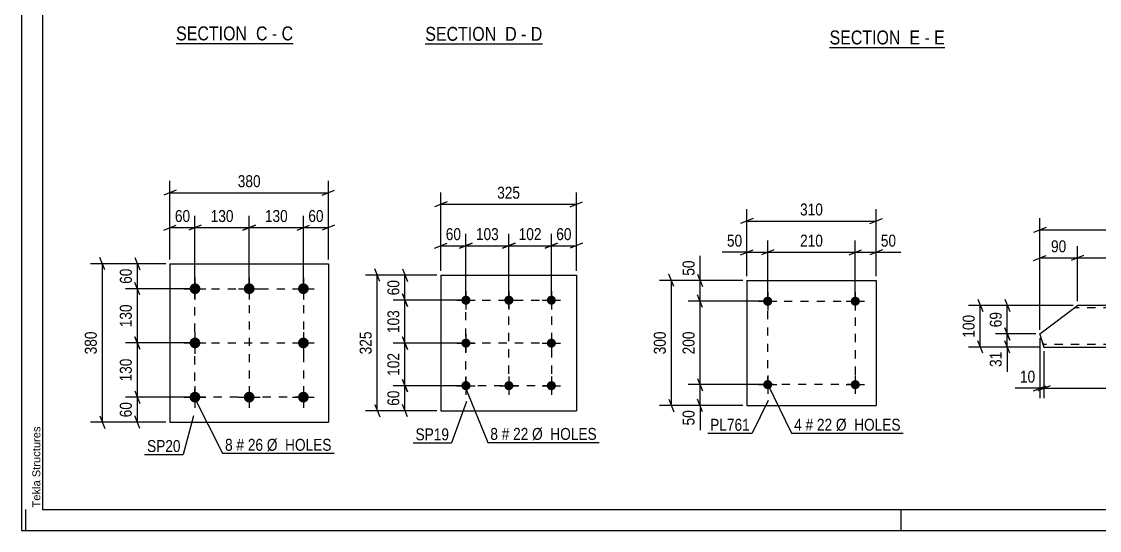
# Model space of a CAD drawing. Header units: millimetres. Extents: x 0 to 841, y 0 to 594.
# Drawn here: x 0 to 258.5, y 0 to 122 of the extents above; entities that cross this region are included whole.
import ezdxf

# ---------------------------------------------------------------- set-up
doc = ezdxf.new("R2010")
doc.units = ezdxf.units.MM
doc.linetypes.add('DXK_LINE_DOT2', pattern=[3.9198, 1.9599, -1.9599])
doc.styles.add('Arial', font='ARIAL.TTF', dxfattribs={"height": 0.2})
doc.styles.add('Arial Narrow', font='ARIALN.TTF', dxfattribs={"height": 0.2})

# ---------------------------------------------------------------- blocks, each defined once
blk = doc.blocks.new('Unknown-318895945-1113')
at = {"color": 5, "linetype": 'Continuous'}
for p, q in [((0, 594), (0, 0)), ((5, 589), (5, 5)), ((1, 0), (1, 5)), ((5, 5), (836, 5)), ((211, 0), (211, 5)), ((0, 0), (841, 0))]:
    blk.add_line(p, q, dxfattribs=at)
at = {"color": 174, "linetype": 'Continuous', "style": 'Arial'}
blk.add_text('Tekla Structures', height=1.9102, rotation=90, dxfattribs=at).set_placement((4.5, 5.5))
blk = doc.blocks.new('Unknown-318895945-13 - 2737')
at = {"color": 6, "linetype": 'Continuous'}
blk.add_line((37.07, 116.76), (65.14, 116.76), dxfattribs=at)
at = {"color": 0, "linetype": 'Continuous'}
blk.add_wipeout([(55.18, 117.51), (55.18, 121.01), (37.07, 121.01), (37.07, 117.51)], dxfattribs=at)
at = {"color": 7, "linetype": 'Continuous', "style": 'Arial Narrow'}
blk.add_text('SECTION ', height=3.34, dxfattribs=at).set_placement((37.07, 117.51))
at = {"color": 0, "linetype": 'Continuous'}
blk.add_wipeout([(58.99, 117.51), (58.99, 121.01), (56.23, 121.01), (56.23, 117.51)], dxfattribs=at)
blk.add_wipeout([(61.32, 117.51), (61.32, 121.01), (60.04, 121.01), (60.04, 117.51)], dxfattribs=at)
at = {"color": 7, "linetype": 'Continuous', "style": 'Arial Narrow'}
blk.add_text('C', height=3.34, dxfattribs=at).set_placement((56.23, 117.51))
at = {"color": 0, "linetype": 'Continuous'}
blk.add_wipeout([(65.14, 117.51), (65.14, 121.01), (62.37, 121.01), (62.37, 117.51)], dxfattribs=at)
at = {"color": 7, "linetype": 'Continuous', "style": 'Arial Narrow'}
for s, p in [('-', (60.04, 117.51)), ('C', (62.37, 117.51))]:
    blk.add_text(s, height=3.34, dxfattribs=at).set_placement(p)
blk = doc.blocks.new('Unknown-318895945-15 - 2462')
at = {"color": 6, "linetype": 'Continuous'}
blk.add_line((193.8, 115.79), (221.45, 115.79), dxfattribs=at)
at = {"color": 0, "linetype": 'Continuous'}
blk.add_wipeout([(211.91, 116.54), (211.91, 120.04), (193.8, 120.04), (193.8, 116.54)], dxfattribs=at)
at = {"color": 7, "linetype": 'Continuous', "style": 'Arial Narrow'}
blk.add_text('SECTION ', height=3.34, dxfattribs=at).set_placement((193.8, 116.54))
at = {"color": 0, "linetype": 'Continuous'}
blk.add_wipeout([(215.52, 116.54), (215.52, 120.04), (212.96, 120.04), (212.96, 116.54)], dxfattribs=at)
blk.add_wipeout([(217.84, 116.54), (217.84, 120.04), (216.57, 120.04), (216.57, 116.54)], dxfattribs=at)
at = {"color": 7, "linetype": 'Continuous', "style": 'Arial Narrow'}
blk.add_text('E', height=3.34, dxfattribs=at).set_placement((212.96, 116.54))
at = {"color": 0, "linetype": 'Continuous'}
blk.add_wipeout([(221.45, 116.54), (221.45, 120.04), (218.89, 120.04), (218.89, 116.54)], dxfattribs=at)
at = {"color": 7, "linetype": 'Continuous', "style": 'Arial Narrow'}
for s, p in [('E', (218.89, 116.54)), ('-', (216.57, 116.54))]:
    blk.add_text(s, height=3.34, dxfattribs=at).set_placement(p)
blk = doc.blocks.new('Unknown-318895945-16 - 2982')
at = {"color": 6, "linetype": 'Continuous'}
blk.add_line((96.84, 116.65), (124.91, 116.65), dxfattribs=at)
at = {"color": 0, "linetype": 'Continuous'}
blk.add_wipeout([(114.95, 117.4), (114.95, 120.9), (96.84, 120.9), (96.84, 117.4)], dxfattribs=at)
at = {"color": 7, "linetype": 'Continuous', "style": 'Arial Narrow'}
blk.add_text('SECTION ', height=3.34, dxfattribs=at).set_placement((96.84, 117.4))
at = {"color": 0, "linetype": 'Continuous'}
blk.add_wipeout([(118.76, 117.4), (118.76, 120.9), (116, 120.9), (116, 117.4)], dxfattribs=at)
blk.add_wipeout([(121.09, 117.4), (121.09, 120.9), (119.81, 120.9), (119.81, 117.4)], dxfattribs=at)
at = {"color": 7, "linetype": 'Continuous', "style": 'Arial Narrow'}
blk.add_text('D', height=3.34, dxfattribs=at).set_placement((116, 117.4))
at = {"color": 0, "linetype": 'Continuous'}
blk.add_wipeout([(124.91, 117.4), (124.91, 120.9), (122.14, 120.9), (122.14, 117.4)], dxfattribs=at)
at = {"color": 7, "linetype": 'Continuous', "style": 'Arial Narrow'}
for s, p in [('D', (122.14, 117.4)), ('-', (119.81, 117.4))]:
    blk.add_text(s, height=3.34, dxfattribs=at).set_placement(p)
blk = doc.blocks.new('Part-318895945-2106 - 2090')
at = {"color": 2, "linetype": 'Continuous'}
for p, q in [((244.25, 47.11), (253.24, 53.97)), ((273.24, 53.97), (253.24, 53.97)), ((301.35, 53.97), (273.34, 53.97)), ((301.35, 53.97), (301.38, 53.88)), ((301.38, 53.88), (302.33, 50.82)), ((302.33, 50.82), (293.34, 43.97)), ((244.85, 45.17), (244.25, 47.11)), ((245.2, 44.06), (244.85, 45.17)), ((245.23, 43.97), (245.2, 44.06)), ((245.23, 43.97), (273.24, 43.97)), ((273.34, 43.97), (293.34, 43.97))]:
    blk.add_line(p, q, dxfattribs=at)
at = {"color": 7, "linetype": 'DXK_LINE_DOT2'}
for p, q in [((273.24, 53.37), (252.45, 53.37)), ((301.54, 53.37), (273.34, 53.37)), ((244.85, 45.17), (245.12, 44.32)), ((273.24, 44.57), (245.04, 44.57)), ((294.13, 44.57), (273.34, 44.57))]:
    blk.add_line(p, q, dxfattribs=at)
blk = doc.blocks.new('Bolt-318895945-1935 - 1901')
at = {"linetype": 'Continuous'}
for points in [[(106.58, 56.31, -1), (106.58, 54.11, -1)], [(116.88, 56.31, -1), (116.88, 54.11, -1)], [(127.08, 56.31, -1), (127.08, 54.11, -1)], [(106.58, 46.01, -1), (106.58, 43.81, -1)], [(127.08, 46.01, -1), (127.08, 43.81, -1)], [(106.58, 35.81, -1), (106.58, 33.61, -1)], [(116.88, 35.81, -1), (116.88, 33.61, -1)], [(127.08, 35.81, -1), (127.08, 33.61, -1)]]:
    blk.add_hatch(color=1, dxfattribs=at).paths.add_polyline_path(points)
at = {"color": 1, "linetype": 'Continuous'}
for p, q in [((106.58, 57.41), (106.58, 53.01)), ((116.88, 57.41), (116.88, 53.01)), ((127.08, 57.41), (127.08, 53.01)), ((104.38, 55.21), (108.78, 55.21)), ((114.68, 55.21), (119.08, 55.21)), ((124.88, 55.21), (129.28, 55.21)), ((106.58, 47.11), (106.58, 42.71)), ((127.08, 47.11), (127.08, 42.71)), ((104.38, 44.91), (108.78, 44.91)), ((124.88, 44.91), (129.28, 44.91)), ((106.58, 36.91), (106.58, 32.51)), ((116.88, 36.91), (116.88, 32.51)), ((127.08, 36.91), (127.08, 32.51)), ((104.38, 34.71), (108.78, 34.71)), ((114.68, 34.71), (119.08, 34.71)), ((124.88, 34.71), (129.28, 34.71))]:
    blk.add_line(p, q, dxfattribs=at)
blk = doc.blocks.new('Part-318895945-1950 - 1901')
at = {"color": 2, "linetype": 'Continuous'}
for p, q in [((100.58, 61.21), (100.58, 28.71)), ((100.58, 61.21), (133.08, 61.21)), ((133.08, 61.21), (133.08, 28.71)), ((100.58, 28.71), (133.08, 28.71))]:
    blk.add_line(p, q, dxfattribs=at)
blk = doc.blocks.new('Bolt-318895945-1538 - 1504')
at = {"linetype": 'Continuous'}
for points in [[(41.6, 59.26, -1), (41.6, 56.66, -1)], [(54.6, 59.26, -1), (54.6, 56.66, -1)], [(67.6, 59.26, -1), (67.6, 56.66, -1)], [(41.6, 46.26, -1), (41.6, 43.66, -1)], [(67.6, 46.26, -1), (67.6, 43.66, -1)], [(41.6, 33.26, -1), (41.6, 30.66, -1)], [(54.6, 33.26, -1), (54.6, 30.66, -1)], [(67.6, 33.26, -1), (67.6, 30.66, -1)]]:
    blk.add_hatch(color=1, dxfattribs=at).paths.add_polyline_path(points)
at = {"color": 1, "linetype": 'Continuous'}
for p, q in [((41.6, 60.56), (41.6, 55.36)), ((54.6, 60.56), (54.6, 55.36)), ((67.6, 60.56), (67.6, 55.36)), ((39, 57.96), (44.2, 57.96)), ((52, 57.96), (57.2, 57.96)), ((65, 57.96), (70.2, 57.96)), ((41.6, 47.56), (41.6, 42.36)), ((67.6, 47.56), (67.6, 42.36)), ((39, 44.96), (44.2, 44.96)), ((65, 44.96), (70.2, 44.96)), ((41.6, 34.56), (41.6, 29.36)), ((54.6, 34.56), (54.6, 29.36)), ((67.6, 34.56), (67.6, 29.36)), ((39, 31.96), (44.2, 31.96)), ((52, 31.96), (57.2, 31.96)), ((65, 31.96), (70.2, 31.96))]:
    blk.add_line(p, q, dxfattribs=at)
blk = doc.blocks.new('Part-318895945-1553 - 1504')
at = {"color": 2, "linetype": 'Continuous'}
for p, q in [((35.6, 63.96), (35.6, 25.96)), ((35.6, 63.96), (73.6, 63.96)), ((73.6, 63.96), (73.6, 25.96)), ((35.6, 25.96), (73.6, 25.96))]:
    blk.add_line(p, q, dxfattribs=at)
blk = doc.blocks.new('Part-318895945-1264 - 1248')
at = {"color": 2, "linetype": 'Continuous'}
for p, q in [((173.97, 59.96), (173.97, 29.96)), ((173.97, 59.96), (204.97, 59.96)), ((204.97, 59.96), (204.97, 29.96)), ((173.97, 29.96), (204.97, 29.96))]:
    blk.add_line(p, q, dxfattribs=at)
blk = doc.blocks.new('Bolt-318895945-1297 - 1248')
at = {"linetype": 'Continuous'}
for points in [[(180.07, 34.96, -1), (177.87, 34.96, -1)], [(201.07, 34.96, -1), (198.87, 34.96, -1)]]:
    blk.add_hatch(color=1, dxfattribs=at).paths.add_polyline_path(points)
at = {"color": 1, "linetype": 'Continuous'}
for p, q in [((178.97, 37.16), (178.97, 32.76)), ((199.97, 37.16), (199.97, 32.76)), ((176.77, 34.96), (181.17, 34.96)), ((197.77, 34.96), (202.17, 34.96))]:
    blk.add_line(p, q, dxfattribs=at)
blk = doc.blocks.new('Bolt-318895945-1302 - 1248')
at = {"linetype": 'Continuous'}
for points in [[(180.07, 54.96, -1), (177.87, 54.96, -1)], [(201.07, 54.96, -1), (198.87, 54.96, -1)]]:
    blk.add_hatch(color=1, dxfattribs=at).paths.add_polyline_path(points)
at = {"color": 1, "linetype": 'Continuous'}
for p, q in [((178.97, 57.16), (178.97, 52.76)), ((199.97, 57.16), (199.97, 52.76)), ((176.77, 54.96), (181.17, 54.96)), ((197.77, 54.96), (202.17, 54.96))]:
    blk.add_line(p, q, dxfattribs=at)
blk = doc.blocks.new('Rectangle-318895945-2041 - 1901')
at = {"color": 1, "linetype": 'DXK_LINE_DOT2'}
blk.add_lwpolyline([(106.58, 55.21), (127.08, 55.21), (127.08, 34.71), (106.58, 34.71), (106.58, 55.21)], close=True, dxfattribs=at)
blk = doc.blocks.new('Rectangle-318895945-1642 - 1504')
at = {"color": 1, "linetype": 'DXK_LINE_DOT2'}
blk.add_lwpolyline([(41.6, 57.96), (67.6, 57.96), (67.6, 31.96), (41.6, 31.96), (41.6, 57.96)], close=True, dxfattribs=at)
blk = doc.blocks.new('Rectangle-318895945-1414 - 1248')
at = {"color": 1, "linetype": 'DXK_LINE_DOT2'}
blk.add_lwpolyline([(178.97, 54.96), (199.97, 54.96), (199.97, 34.96), (178.97, 34.96), (178.97, 54.96)], close=True, dxfattribs=at)
blk = doc.blocks.new('Line-318895945-2034 - 1901')
at = {"color": 1, "linetype": 'DXK_LINE_DOT2'}
blk.add_line((106.58, 44.96), (127.08, 44.96), dxfattribs=at)
blk = doc.blocks.new('Line-318895945-1633 - 1504')
at = {"color": 1, "linetype": 'DXK_LINE_DOT2'}
blk.add_line((41.6, 44.96), (67.6, 44.96), dxfattribs=at)
blk = doc.blocks.new('Line-318895945-2023 - 1901')
at = {"color": 1, "linetype": 'DXK_LINE_DOT2'}
blk.add_line((116.83, 55.21), (116.83, 33.71), dxfattribs=at)
blk = doc.blocks.new('Line-318895945-1626 - 1504')
at = {"color": 1, "linetype": 'DXK_LINE_DOT2'}
blk.add_line((54.6, 57.96), (54.6, 31.96), dxfattribs=at)
blk = doc.blocks.new('StraightDimension-318895945-2109 - 2090')
at = {"color": 7, "linetype": 'Continuous'}
for p, q in [((229.34, 55.47), (230.54, 52.47)), ((252.24, 53.97), (227.09, 53.97)), ((229.94, 43.97), (229.94, 53.97)), ((244.23, 43.97), (227.09, 43.97)), ((230.54, 42.47), (229.34, 45.47))]:
    blk.add_line(p, q, dxfattribs=at)
at = {"color": 0}
blk.add_wipeout([(229.19, 52.31), (224.99, 52.31), (224.99, 45.62), (229.19, 45.62)], dxfattribs=at)
at = {"color": 3, "style": 'Arial Narrow'}
blk.add_text('100', height=2.863, rotation=90.0002, dxfattribs=at).set_placement((228.59, 46.22))
blk = doc.blocks.new('StraightDimension-318895945-2134 - 2090')
at = {"color": 7, "linetype": 'Continuous'}
for p, q in [((235.83, 55.47), (237.03, 52.47)), ((252.24, 53.97), (233.58, 53.97)), ((236.43, 47.11), (236.43, 53.97)), ((243.25, 47.11), (233.58, 47.11)), ((237.03, 45.61), (235.83, 48.61))]:
    blk.add_line(p, q, dxfattribs=at)
at = {"color": 0}
blk.add_wipeout([(235.68, 52.97), (231.48, 52.97), (231.48, 48.11), (235.68, 48.11)], dxfattribs=at)
at = {"color": 3, "style": 'Arial Narrow'}
blk.add_text('69', height=2.863, rotation=90.0002, dxfattribs=at).set_placement((235.08, 48.71))
blk = doc.blocks.new('StraightDimension-318895945-2154 - 2090')
at = {"color": 7, "linetype": 'Continuous'}
for p, q in [((243.25, 47.11), (233.58, 47.11)), ((235.83, 48.61), (237.03, 45.61)), ((236.43, 43.97), (236.43, 47.11)), ((244.23, 43.97), (233.58, 43.97)), ((237.03, 42.47), (235.83, 45.47))]:
    blk.add_line(p, q, dxfattribs=at)
at = {"color": 0}
blk.add_wipeout([(235.68, 43.44), (231.48, 43.44), (231.48, 38.59), (235.68, 38.59)], dxfattribs=at)
at = {"color": 7, "linetype": 'Continuous'}
blk.add_line((236.43, 43.97), (236.43, 38.06), dxfattribs=at)
blk.add_line((236.43, 43.97), (236.43, 38.06), dxfattribs=at)
at = {"color": 3, "style": 'Arial Narrow'}
blk.add_text('31', height=2.863, rotation=90.0002, dxfattribs=at).set_placement((235.08, 39.19))
blk = doc.blocks.new('StraightDimension-318895945-2171 - 2090')
at = {"color": 7, "linetype": 'Continuous'}
for p, q in [((244.25, 46.11), (244.25, 31.7)), ((245.23, 42.97), (245.23, 31.7)), ((242.75, 33.5), (245.75, 34.7)), ((246.73, 34.7), (243.73, 33.5)), ((244.25, 34.1), (245.23, 34.1))]:
    blk.add_line(p, q, dxfattribs=at)
at = {"color": 0}
blk.add_wipeout([(243.72, 34.85), (243.72, 39.05), (238.87, 39.05), (238.87, 34.85)], dxfattribs=at)
at = {"color": 7, "linetype": 'Continuous'}
blk.add_line((244.25, 34.1), (238.34, 34.1), dxfattribs=at)
blk.add_line((244.25, 34.1), (238.34, 34.1), dxfattribs=at)
at = {"color": 3, "style": 'Arial Narrow'}
blk.add_text('10', height=2.863, dxfattribs=at).set_placement((239.47, 35.45))
blk = doc.blocks.new('StraightDimension-318895945-2201 - 2090')
at = {"color": 7, "linetype": 'Continuous'}
for p, q in [((245.23, 42.97), (245.23, 31.7)), ((293.34, 42.97), (293.34, 31.7)), ((246.73, 34.7), (243.73, 33.5)), ((245.23, 34.1), (293.34, 34.1)), ((291.84, 33.5), (294.84, 34.7))]:
    blk.add_line(p, q, dxfattribs=at)
at = {"color": 0}
blk.add_wipeout([(273.54, 34.85), (273.54, 39.05), (265.03, 39.05), (265.03, 34.85)], dxfattribs=at)
at = {"color": 3, "style": 'Arial Narrow'}
blk.add_text('3083', height=2.863, dxfattribs=at).set_placement((265.63, 35.45))
blk = doc.blocks.new('StraightDimension-318895945-2222 - 2090')
at = {"color": 7, "linetype": 'Continuous'}
for p, q in [((244.25, 48.11), (244.25, 68.2)), ((253.24, 54.97), (253.24, 68.2)), ((242.75, 64.75), (245.75, 65.95)), ((244.25, 65.35), (253.24, 65.35)), ((254.74, 65.95), (251.74, 64.75))]:
    blk.add_line(p, q, dxfattribs=at)
at = {"color": 0}
blk.add_wipeout([(251.17, 66.1), (251.17, 70.3), (246.32, 70.3), (246.32, 66.1)], dxfattribs=at)
at = {"color": 3, "style": 'Arial Narrow'}
blk.add_text('90', height=2.863, dxfattribs=at).set_placement((246.92, 66.7))
blk = doc.blocks.new('StraightDimension-318895945-2252 - 2090')
at = {"color": 7, "linetype": 'Continuous'}
for p, q in [((253.24, 54.97), (253.24, 68.2)), ((301.35, 54.97), (301.35, 68.2)), ((254.74, 65.95), (251.74, 64.75)), ((253.24, 65.35), (301.35, 65.35)), ((299.85, 64.75), (302.85, 65.95))]:
    blk.add_line(p, q, dxfattribs=at)
at = {"color": 0}
blk.add_wipeout([(281.55, 66.1), (281.55, 70.3), (273.04, 70.3), (273.04, 66.1)], dxfattribs=at)
at = {"color": 3, "style": 'Arial Narrow'}
blk.add_text('3083', height=2.863, dxfattribs=at).set_placement((273.64, 66.7))
blk = doc.blocks.new('StraightDimension-318895945-2273 - 2090')
at = {"color": 7, "linetype": 'Continuous'}
for p, q in [((245.75, 72.66), (242.75, 71.46)), ((244.25, 48.11), (244.25, 74.91)), ((300.83, 71.46), (303.83, 72.66)), ((302.33, 51.82), (302.33, 74.91)), ((244.25, 72.06), (302.33, 72.06))]:
    blk.add_line(p, q, dxfattribs=at)
at = {"color": 0}
blk.add_wipeout([(277.55, 72.81), (277.55, 77.01), (269.03, 77.01), (269.03, 72.81)], dxfattribs=at)
at = {"color": 3, "style": 'Arial Narrow'}
blk.add_text('3183', height=2.863, dxfattribs=at).set_placement((269.63, 73.41))
blk = doc.blocks.new('StraightDimension-318895945-9006 - 1901')
at = {"color": 7, "linetype": 'Continuous'}
for p, q in [((116.88, 56.21), (116.88, 71.12)), ((127.08, 56.21), (127.08, 71.12)), ((115.38, 67.67), (118.38, 68.87)), ((116.88, 68.27), (127.08, 68.27)), ((128.58, 68.87), (125.58, 67.67))]:
    blk.add_line(p, q, dxfattribs=at)
at = {"color": 0}
blk.add_wipeout([(125.32, 69.02), (125.32, 73.22), (118.63, 73.22), (118.63, 69.02)], dxfattribs=at)
at = {"color": 3, "style": 'Arial Narrow'}
blk.add_text('102', height=2.863, dxfattribs=at).set_placement((119.23, 69.62))
blk = doc.blocks.new('StraightDimension-318895945-1977 - 1901')
at = {"color": 7, "linetype": 'Continuous'}
for p, q in [((100.58, 62.21), (100.58, 71.12)), ((106.58, 56.21), (106.58, 71.12)), ((99.08, 67.67), (102.08, 68.87)), ((100.58, 68.27), (106.58, 68.27)), ((108.08, 68.87), (105.08, 67.67))]:
    blk.add_line(p, q, dxfattribs=at)
at = {"color": 0}
blk.add_wipeout([(106, 69.02), (106, 73.22), (101.15, 73.22), (101.15, 69.02)], dxfattribs=at)
at = {"color": 3, "style": 'Arial Narrow'}
blk.add_text('60', height=2.863, dxfattribs=at).set_placement((101.75, 69.62))
blk = doc.blocks.new('StraightDimension-318895945-1952 - 1901')
at = {"color": 7, "linetype": 'Continuous'}
for p, q in [((100.58, 62.21), (100.58, 81.06)), ((133.08, 62.21), (133.08, 81.06)), ((102.08, 78.81), (99.08, 77.61)), ((100.58, 78.21), (133.08, 78.21)), ((131.58, 77.61), (134.58, 78.81))]:
    blk.add_line(p, q, dxfattribs=at)
at = {"color": 0}
blk.add_wipeout([(120.17, 78.96), (120.17, 83.16), (113.48, 83.16), (113.48, 78.96)], dxfattribs=at)
at = {"color": 3, "style": 'Arial Narrow'}
blk.add_text('325', height=2.863, dxfattribs=at).set_placement((114.08, 79.56))
blk = doc.blocks.new('StraightDimension-318895945-1967 - 1901')
at = {"color": 7, "linetype": 'Continuous'}
for p, q in [((127.08, 56.21), (127.08, 71.12)), ((133.08, 62.21), (133.08, 71.12)), ((125.58, 67.67), (128.58, 68.87)), ((127.08, 68.27), (133.08, 68.27)), ((134.58, 68.87), (131.58, 67.67))]:
    blk.add_line(p, q, dxfattribs=at)
at = {"color": 0}
blk.add_wipeout([(132.5, 69.02), (132.5, 73.22), (127.65, 73.22), (127.65, 69.02)], dxfattribs=at)
at = {"color": 3, "style": 'Arial Narrow'}
blk.add_text('60', height=2.863, dxfattribs=at).set_placement((128.25, 69.62))
blk = doc.blocks.new('StraightDimension-318895945-1988 - 1901')
at = {"color": 7, "linetype": 'Continuous'}
for p, q in [((85.91, 59.71), (84.71, 62.71)), ((99.58, 61.21), (82.46, 61.21)), ((85.31, 28.71), (85.31, 61.21)), ((99.58, 28.71), (82.46, 28.71)), ((84.71, 30.21), (85.91, 27.21))]:
    blk.add_line(p, q, dxfattribs=at)
at = {"color": 0}
blk.add_wipeout([(84.56, 48.3), (80.36, 48.3), (80.36, 41.62), (84.56, 41.62)], dxfattribs=at)
at = {"color": 3, "style": 'Arial Narrow'}
blk.add_text('325', height=2.863, rotation=90.0002, dxfattribs=at).set_placement((83.96, 42.22))
blk = doc.blocks.new('StraightDimension-318895945-2003 - 1901')
at = {"color": 7, "linetype": 'Continuous'}
for p, q in [((91.36, 62.71), (92.56, 59.71)), ((99.58, 61.21), (89.11, 61.21)), ((91.96, 55.21), (91.96, 61.21)), ((105.58, 55.21), (89.11, 55.21)), ((92.56, 53.71), (91.36, 56.71))]:
    blk.add_line(p, q, dxfattribs=at)
at = {"color": 0}
blk.add_wipeout([(91.21, 60.64), (87.01, 60.64), (87.01, 55.78), (91.21, 55.78)], dxfattribs=at)
at = {"color": 3, "style": 'Arial Narrow'}
blk.add_text('60', height=2.863, rotation=90.0002, dxfattribs=at).set_placement((90.61, 56.38))
blk = doc.blocks.new('StraightDimension-318895945-2013 - 1901')
at = {"color": 7, "linetype": 'Continuous'}
for p, q in [((91.36, 36.21), (92.56, 33.21)), ((105.58, 34.71), (89.11, 34.71)), ((91.96, 28.71), (91.96, 34.71)), ((99.58, 28.71), (89.11, 28.71)), ((92.56, 27.21), (91.36, 30.21))]:
    blk.add_line(p, q, dxfattribs=at)
at = {"color": 0}
blk.add_wipeout([(91.21, 34.14), (87.01, 34.14), (87.01, 29.28), (91.21, 29.28)], dxfattribs=at)
at = {"color": 3, "style": 'Arial Narrow'}
blk.add_text('60', height=2.863, rotation=90.0002, dxfattribs=at).set_placement((90.61, 29.88))
blk = doc.blocks.new('StraightDimension-318895945-9004 - 1901')
at = {"color": 7, "linetype": 'Continuous'}
for p, q in [((106.58, 56.21), (106.58, 71.12)), ((116.88, 56.21), (116.88, 71.12)), ((105.08, 67.67), (108.08, 68.87)), ((106.58, 68.27), (116.88, 68.27)), ((118.38, 68.87), (115.38, 67.67))]:
    blk.add_line(p, q, dxfattribs=at)
at = {"color": 0}
blk.add_wipeout([(115.07, 69.02), (115.07, 73.22), (108.38, 73.22), (108.38, 69.02)], dxfattribs=at)
at = {"color": 3, "style": 'Arial Narrow'}
blk.add_text('103', height=2.863, dxfattribs=at).set_placement((108.98, 69.62))
blk = doc.blocks.new('StraightDimension-318895945-9026 - 1901')
at = {"color": 7, "linetype": 'Continuous'}
for p, q in [((105.58, 44.91), (89.11, 44.91)), ((91.36, 46.41), (92.56, 43.41)), ((91.96, 34.71), (91.96, 44.91)), ((92.56, 33.21), (91.36, 36.21)), ((105.58, 34.71), (89.11, 34.71))]:
    blk.add_line(p, q, dxfattribs=at)
at = {"color": 0}
blk.add_wipeout([(91.21, 43.15), (87.01, 43.15), (87.01, 36.47), (91.21, 36.47)], dxfattribs=at)
at = {"color": 3, "style": 'Arial Narrow'}
blk.add_text('102', height=2.863, rotation=90.0002, dxfattribs=at).set_placement((90.61, 37.07))
blk = doc.blocks.new('StraightDimension-318895945-9028 - 1901')
at = {"color": 7, "linetype": 'Continuous'}
for p, q in [((105.58, 55.21), (89.11, 55.21)), ((91.36, 56.71), (92.56, 53.71)), ((91.96, 44.91), (91.96, 55.21)), ((105.58, 44.91), (89.11, 44.91)), ((92.56, 43.41), (91.36, 46.41))]:
    blk.add_line(p, q, dxfattribs=at)
at = {"color": 0}
blk.add_wipeout([(91.21, 53.4), (87.01, 53.4), (87.01, 46.72), (91.21, 46.72)], dxfattribs=at)
at = {"color": 3, "style": 'Arial Narrow'}
blk.add_text('103', height=2.863, rotation=90.0002, dxfattribs=at).set_placement((90.61, 47.32))
blk = doc.blocks.new('StraightDimension-318895945-1559 - 1504')
at = {"color": 7, "linetype": 'Continuous'}
for p, q in [((27.18, 65.46), (28.38, 62.46)), ((34.6, 63.96), (24.93, 63.96)), ((27.78, 57.96), (27.78, 63.96)), ((40.6, 57.96), (24.93, 57.96)), ((28.38, 56.46), (27.18, 59.46))]:
    blk.add_line(p, q, dxfattribs=at)
at = {"color": 0}
blk.add_wipeout([(27.03, 63.39), (22.83, 63.39), (22.83, 58.53), (27.03, 58.53)], dxfattribs=at)
at = {"color": 3, "style": 'Arial Narrow'}
blk.add_text('60', height=2.863, rotation=90.0002, dxfattribs=at).set_placement((26.43, 59.13))
blk = doc.blocks.new('StraightDimension-318895945-8691 - 1504')
at = {"color": 7, "linetype": 'Continuous'}
for p, q in [((41.6, 58.96), (41.6, 75.46)), ((54.6, 58.96), (54.6, 75.46)), ((43.1, 73.21), (40.1, 72.01)), ((41.6, 72.61), (54.6, 72.61)), ((53.1, 72.01), (56.1, 73.21))]:
    blk.add_line(p, q, dxfattribs=at)
at = {"color": 0}
blk.add_wipeout([(51.45, 73.36), (51.45, 77.56), (44.76, 77.56), (44.76, 73.36)], dxfattribs=at)
at = {"color": 3, "style": 'Arial Narrow'}
blk.add_text('130', height=2.863, dxfattribs=at).set_placement((45.36, 73.96))
blk = doc.blocks.new('StraightDimension-318895945-1569 - 1504')
at = {"color": 7, "linetype": 'Continuous'}
for p, q in [((40.6, 31.96), (24.93, 31.96)), ((27.18, 33.46), (28.38, 30.46)), ((27.78, 25.96), (27.78, 31.96)), ((34.6, 25.96), (24.93, 25.96)), ((28.38, 24.46), (27.18, 27.46))]:
    blk.add_line(p, q, dxfattribs=at)
at = {"color": 0}
blk.add_wipeout([(27.03, 31.39), (22.83, 31.39), (22.83, 26.53), (27.03, 26.53)], dxfattribs=at)
at = {"color": 3, "style": 'Arial Narrow'}
blk.add_text('60', height=2.863, rotation=90.0002, dxfattribs=at).set_placement((26.43, 27.13))
blk = doc.blocks.new('StraightDimension-318895945-1580 - 1504')
at = {"color": 7, "linetype": 'Continuous'}
for p, q in [((19.98, 62.46), (18.78, 65.46)), ((34.6, 63.96), (16.53, 63.96)), ((19.38, 25.96), (19.38, 63.96)), ((34.6, 25.96), (16.53, 25.96)), ((18.78, 27.46), (19.98, 24.46))]:
    blk.add_line(p, q, dxfattribs=at)
at = {"color": 0}
blk.add_wipeout([(18.63, 48.3), (14.43, 48.3), (14.43, 41.62), (18.63, 41.62)], dxfattribs=at)
at = {"color": 3, "style": 'Arial Narrow'}
blk.add_text('380', height=2.863, rotation=90.0002, dxfattribs=at).set_placement((18.03, 42.22))
blk = doc.blocks.new('StraightDimension-318895945-1595 - 1504')
at = {"color": 7, "linetype": 'Continuous'}
for p, q in [((67.6, 58.96), (67.6, 75.46)), ((73.6, 64.96), (73.6, 75.46)), ((66.1, 72.01), (69.1, 73.21)), ((67.6, 72.61), (73.6, 72.61)), ((75.1, 73.21), (72.1, 72.01))]:
    blk.add_line(p, q, dxfattribs=at)
at = {"color": 0}
blk.add_wipeout([(73.03, 73.36), (73.03, 77.56), (68.18, 77.56), (68.18, 73.36)], dxfattribs=at)
at = {"color": 3, "style": 'Arial Narrow'}
blk.add_text('60', height=2.863, dxfattribs=at).set_placement((68.78, 73.96))
blk = doc.blocks.new('StraightDimension-318895945-1605 - 1504')
at = {"color": 7, "linetype": 'Continuous'}
for p, q in [((35.6, 64.96), (35.6, 75.46)), ((41.6, 58.96), (41.6, 75.46)), ((34.1, 72.01), (37.1, 73.21)), ((35.6, 72.61), (41.6, 72.61)), ((43.1, 73.21), (40.1, 72.01))]:
    blk.add_line(p, q, dxfattribs=at)
at = {"color": 0}
blk.add_wipeout([(41.03, 73.36), (41.03, 77.56), (36.18, 77.56), (36.18, 73.36)], dxfattribs=at)
at = {"color": 3, "style": 'Arial Narrow'}
blk.add_text('60', height=2.863, dxfattribs=at).set_placement((36.78, 73.96))
blk = doc.blocks.new('StraightDimension-318895945-8669 - 1504')
at = {"color": 7, "linetype": 'Continuous'}
for p, q in [((40.6, 44.96), (24.93, 44.96)), ((28.38, 43.46), (27.18, 46.46)), ((27.78, 31.96), (27.78, 44.96)), ((40.6, 31.96), (24.93, 31.96)), ((27.18, 33.46), (28.38, 30.46))]:
    blk.add_line(p, q, dxfattribs=at)
at = {"color": 0}
blk.add_wipeout([(27.03, 41.8), (22.83, 41.8), (22.83, 35.12), (27.03, 35.12)], dxfattribs=at)
at = {"color": 3, "style": 'Arial Narrow'}
blk.add_text('130', height=2.863, rotation=90.0002, dxfattribs=at).set_placement((26.43, 35.72))
blk = doc.blocks.new('StraightDimension-318895945-1616 - 1504')
at = {"color": 7, "linetype": 'Continuous'}
for p, q in [((35.6, 64.96), (35.6, 83.81)), ((73.6, 64.96), (73.6, 83.81)), ((37.1, 81.56), (34.1, 80.36)), ((35.6, 80.96), (73.6, 80.96)), ((72.1, 80.36), (75.1, 81.56))]:
    blk.add_line(p, q, dxfattribs=at)
at = {"color": 0}
blk.add_wipeout([(57.95, 81.71), (57.95, 85.91), (51.26, 85.91), (51.26, 81.71)], dxfattribs=at)
at = {"color": 3, "style": 'Arial Narrow'}
blk.add_text('380', height=2.863, dxfattribs=at).set_placement((51.86, 82.31))
blk = doc.blocks.new('StraightDimension-318895945-8671 - 1504')
at = {"color": 7, "linetype": 'Continuous'}
for p, q in [((40.6, 57.96), (24.93, 57.96)), ((28.38, 56.46), (27.18, 59.46)), ((27.78, 44.96), (27.78, 57.96)), ((40.6, 44.96), (24.93, 44.96)), ((27.18, 46.46), (28.38, 43.46))]:
    blk.add_line(p, q, dxfattribs=at)
at = {"color": 0}
blk.add_wipeout([(27.03, 54.8), (22.83, 54.8), (22.83, 48.12), (27.03, 48.12)], dxfattribs=at)
at = {"color": 3, "style": 'Arial Narrow'}
blk.add_text('130', height=2.863, rotation=90.0002, dxfattribs=at).set_placement((26.43, 48.72))
blk = doc.blocks.new('StraightDimension-318895945-8693 - 1504')
at = {"color": 7, "linetype": 'Continuous'}
for p, q in [((54.6, 58.96), (54.6, 75.46)), ((67.6, 58.96), (67.6, 75.46)), ((56.1, 73.21), (53.1, 72.01)), ((54.6, 72.61), (67.6, 72.61)), ((66.1, 72.01), (69.1, 73.21))]:
    blk.add_line(p, q, dxfattribs=at)
at = {"color": 0}
blk.add_wipeout([(64.45, 73.36), (64.45, 77.56), (57.76, 77.56), (57.76, 73.36)], dxfattribs=at)
at = {"color": 3, "style": 'Arial Narrow'}
blk.add_text('130', height=2.863, dxfattribs=at).set_placement((58.36, 73.96))
blk = doc.blocks.new('StraightDimension-318895945-1304 - 1248')
at = {"color": 7, "linetype": 'Continuous'}
for p, q in [((173.97, 60.96), (173.97, 77.03)), ((204.97, 60.96), (204.97, 77.03)), ((175.47, 74.78), (172.47, 73.58)), ((173.97, 74.18), (204.97, 74.18)), ((203.47, 73.58), (206.47, 74.78))]:
    blk.add_line(p, q, dxfattribs=at)
at = {"color": 0}
blk.add_wipeout([(192.82, 74.93), (192.82, 79.13), (186.13, 79.13), (186.13, 74.93)], dxfattribs=at)
at = {"color": 3, "style": 'Arial Narrow'}
blk.add_text('310', height=2.863, dxfattribs=at).set_placement((186.73, 75.53))
blk = doc.blocks.new('StraightDimension-318895945-1315 - 1248')
at = {"color": 7, "linetype": 'Continuous'}
for p, q in [((198.47, 66.11), (201.47, 67.31)), ((199.97, 55.96), (199.97, 69.56)), ((206.47, 67.31), (203.47, 66.11)), ((204.97, 60.96), (204.97, 69.56)), ((199.97, 66.71), (204.97, 66.71))]:
    blk.add_line(p, q, dxfattribs=at)
at = {"color": 0}
blk.add_wipeout([(210.35, 67.46), (210.35, 71.66), (205.5, 71.66), (205.5, 67.46)], dxfattribs=at)
at = {"color": 7, "linetype": 'Continuous'}
blk.add_line((204.97, 66.71), (210.88, 66.71), dxfattribs=at)
blk.add_line((204.97, 66.71), (210.88, 66.71), dxfattribs=at)
at = {"color": 3, "style": 'Arial Narrow'}
blk.add_text('50', height=2.863, dxfattribs=at).set_placement((206.1, 68.06))
blk = doc.blocks.new('StraightDimension-318895945-1361 - 1248')
at = {"color": 7, "linetype": 'Continuous'}
for p, q in [((172.97, 59.96), (153.02, 59.96)), ((156.47, 58.46), (155.27, 61.46)), ((155.87, 29.96), (155.87, 59.96)), ((155.27, 31.46), (156.47, 28.46)), ((172.97, 29.96), (153.02, 29.96))]:
    blk.add_line(p, q, dxfattribs=at)
at = {"color": 0}
blk.add_wipeout([(155.12, 48.3), (150.92, 48.3), (150.92, 41.62), (155.12, 41.62)], dxfattribs=at)
at = {"color": 3, "style": 'Arial Narrow'}
blk.add_text('300', height=2.863, rotation=90.0002, dxfattribs=at).set_placement((154.52, 42.22))
blk = doc.blocks.new('StraightDimension-318895945-1331 - 1248')
at = {"color": 7, "linetype": 'Continuous'}
for p, q in [((180.47, 67.31), (177.47, 66.11)), ((178.97, 55.96), (178.97, 69.56)), ((198.47, 66.11), (201.47, 67.31)), ((199.97, 55.96), (199.97, 69.56)), ((178.97, 66.71), (199.97, 66.71))]:
    blk.add_line(p, q, dxfattribs=at)
at = {"color": 0}
blk.add_wipeout([(192.82, 67.46), (192.82, 71.66), (186.13, 71.66), (186.13, 67.46)], dxfattribs=at)
at = {"color": 3, "style": 'Arial Narrow'}
blk.add_text('210', height=2.863, dxfattribs=at).set_placement((186.73, 68.06))
blk = doc.blocks.new('StraightDimension-318895945-1347 - 1248')
at = {"color": 7, "linetype": 'Continuous'}
for p, q in [((172.47, 66.11), (175.47, 67.31)), ((173.97, 60.96), (173.97, 69.56)), ((180.47, 67.31), (177.47, 66.11)), ((178.97, 55.96), (178.97, 69.56)), ((173.97, 66.71), (178.97, 66.71))]:
    blk.add_line(p, q, dxfattribs=at)
at = {"color": 0}
blk.add_wipeout([(173.45, 67.46), (173.45, 71.66), (168.59, 71.66), (168.59, 67.46)], dxfattribs=at)
at = {"color": 7, "linetype": 'Continuous'}
blk.add_line((173.97, 66.71), (168.07, 66.71), dxfattribs=at)
blk.add_line((173.97, 66.71), (168.07, 66.71), dxfattribs=at)
at = {"color": 3, "style": 'Arial Narrow'}
blk.add_text('50', height=2.863, dxfattribs=at).set_placement((169.19, 68.06))
blk = doc.blocks.new('StraightDimension-318895945-1372 - 1248')
at = {"color": 7, "linetype": 'Continuous'}
for p, q in [((172.97, 59.96), (159.91, 59.96)), ((162.16, 61.46), (163.36, 58.46)), ((162.76, 54.96), (162.76, 59.96)), ((177.97, 54.96), (159.91, 54.96)), ((163.36, 53.46), (162.16, 56.46))]:
    blk.add_line(p, q, dxfattribs=at)
at = {"color": 0}
blk.add_wipeout([(162.01, 65.34), (157.81, 65.34), (157.81, 60.48), (162.01, 60.48)], dxfattribs=at)
at = {"color": 7, "linetype": 'Continuous'}
blk.add_line((162.76, 59.96), (162.76, 65.86), dxfattribs=at)
blk.add_line((162.76, 59.96), (162.76, 65.86), dxfattribs=at)
at = {"color": 3, "style": 'Arial Narrow'}
blk.add_text('50', height=2.863, rotation=90.0002, dxfattribs=at).set_placement((161.41, 61.08))
blk = doc.blocks.new('StraightDimension-318895945-1385 - 1248')
at = {"color": 7, "linetype": 'Continuous'}
for p, q in [((177.97, 54.96), (159.91, 54.96)), ((163.36, 53.46), (162.16, 56.46)), ((162.76, 34.96), (162.76, 54.96)), ((162.16, 36.46), (163.36, 33.46)), ((177.97, 34.96), (159.91, 34.96))]:
    blk.add_line(p, q, dxfattribs=at)
at = {"color": 0}
blk.add_wipeout([(162.01, 48.3), (157.81, 48.3), (157.81, 41.62), (162.01, 41.62)], dxfattribs=at)
at = {"color": 3, "style": 'Arial Narrow'}
blk.add_text('200', height=2.863, rotation=90.0002, dxfattribs=at).set_placement((161.41, 42.22))
blk = doc.blocks.new('StraightDimension-318895945-1401 - 1248')
at = {"color": 7, "linetype": 'Continuous'}
for p, q in [((162.16, 36.46), (163.36, 33.46)), ((177.97, 34.96), (159.91, 34.96)), ((162.76, 29.96), (162.76, 34.96)), ((163.36, 28.46), (162.16, 31.46)), ((172.97, 29.96), (159.91, 29.96))]:
    blk.add_line(p, q, dxfattribs=at)
at = {"color": 0}
blk.add_wipeout([(162.01, 29.43), (157.81, 29.43), (157.81, 24.58), (162.01, 24.58)], dxfattribs=at)
at = {"color": 7, "linetype": 'Continuous'}
blk.add_line((162.76, 29.96), (162.76, 24.05), dxfattribs=at)
blk.add_line((162.76, 29.96), (162.76, 24.05), dxfattribs=at)
at = {"color": 3, "style": 'Arial Narrow'}
blk.add_text('50', height=2.863, rotation=90.0002, dxfattribs=at).set_placement((161.41, 25.18))
blk = doc.blocks.new('Mark-318895945-1931 - 1901')
at = {"color": 0}
blk.add_wipeout([(114.27, 21.71), (114.27, 24.71), (112.44, 24.71), (112.44, 21.71)], dxfattribs=at)
blk.add_wipeout([(114.27, 21.71), (114.27, 24.71), (112.44, 24.71), (112.44, 21.71)], dxfattribs=at)
at = {"color": 7, "linetype": 'Continuous'}
blk.add_line((106.34, 34.56), (111.84, 21.11), dxfattribs=at)
at = {"color": 0}
blk.add_wipeout([(117, 21.71), (117, 24.71), (115.17, 24.71), (115.17, 21.71)], dxfattribs=at)
blk.add_wipeout([(117, 21.71), (117, 24.71), (115.17, 24.71), (115.17, 21.71)], dxfattribs=at)
at = {"color": 3, "style": 'Arial Narrow'}
blk.add_text('8', height=2.86, dxfattribs=at).set_placement((112.44, 21.71))
at = {"color": 0}
blk.add_wipeout([(121.55, 21.71), (121.55, 24.71), (117.9, 24.71), (117.9, 21.71)], dxfattribs=at)
blk.add_wipeout([(121.55, 21.71), (121.55, 24.71), (117.9, 24.71), (117.9, 21.71)], dxfattribs=at)
at = {"color": 3, "style": 'Arial Narrow'}
blk.add_text('#', height=2.86, dxfattribs=at).set_placement((115.17, 21.71))
at = {"color": 0}
blk.add_wipeout([(137.98, 21.71), (137.98, 24.71), (122.45, 24.71), (122.45, 21.71)], dxfattribs=at)
blk.add_wipeout([(137.98, 21.71), (137.98, 24.71), (122.45, 24.71), (122.45, 21.71)], dxfattribs=at)
at = {"color": 7, "linetype": 'Continuous'}
blk.add_line((111.84, 21.11), (138.58, 21.11), dxfattribs=at)
at = {"color": 3, "style": 'Arial Narrow'}
for s, p in [('22', (117.9, 21.71)), ('Ø  HOLES', (122.45, 21.71))]:
    blk.add_text(s, height=2.863, dxfattribs=at).set_placement(p)
blk = doc.blocks.new('Mark-318895945-1946 - 1901')
at = {"color": 0}
blk.add_wipeout([(102.54, 21.61), (102.54, 24.61), (94.5, 24.61), (94.5, 21.61)], dxfattribs=at)
blk.add_wipeout([(102.54, 21.61), (102.54, 24.61), (94.5, 24.61), (94.5, 21.61)], dxfattribs=at)
at = {"color": 30, "linetype": 'Continuous'}
for p in [(106.69, 30.93), (93.9, 21.01)]:
    blk.add_line(p, (103.14, 21.01), dxfattribs=at)
at = {"color": 3, "style": 'Arial Narrow'}
blk.add_text('SP19', height=2.863, dxfattribs=at).set_placement((94.5, 21.61))
blk = doc.blocks.new('Mark-318895945-1534 - 1504')
at = {"color": 0}
blk.add_wipeout([(50.64, 19.1), (50.64, 22.1), (48.81, 22.1), (48.81, 19.1)], dxfattribs=at)
blk.add_wipeout([(50.64, 19.1), (50.64, 22.1), (48.81, 22.1), (48.81, 19.1)], dxfattribs=at)
at = {"color": 7, "linetype": 'Continuous'}
blk.add_line((41.31, 32.14), (48.21, 18.5), dxfattribs=at)
at = {"color": 0}
blk.add_wipeout([(53.37, 19.1), (53.37, 22.1), (51.54, 22.1), (51.54, 19.1)], dxfattribs=at)
blk.add_wipeout([(53.37, 19.1), (53.37, 22.1), (51.54, 22.1), (51.54, 19.1)], dxfattribs=at)
at = {"color": 3, "style": 'Arial Narrow'}
blk.add_text('8', height=2.86, dxfattribs=at).set_placement((48.81, 19.1))
at = {"color": 0}
blk.add_wipeout([(57.93, 19.1), (57.93, 22.1), (54.27, 22.1), (54.27, 19.1)], dxfattribs=at)
blk.add_wipeout([(57.93, 19.1), (57.93, 22.1), (54.27, 22.1), (54.27, 19.1)], dxfattribs=at)
at = {"color": 3, "style": 'Arial Narrow'}
blk.add_text('#', height=2.86, dxfattribs=at).set_placement((51.54, 19.1))
at = {"color": 0}
blk.add_wipeout([(74.35, 19.1), (74.35, 22.1), (58.83, 22.1), (58.83, 19.1)], dxfattribs=at)
blk.add_wipeout([(74.35, 19.1), (74.35, 22.1), (58.83, 22.1), (58.83, 19.1)], dxfattribs=at)
at = {"color": 7, "linetype": 'Continuous'}
blk.add_line((48.21, 18.5), (74.95, 18.5), dxfattribs=at)
at = {"color": 3, "style": 'Arial Narrow'}
for s, p in [('26', (54.27, 19.1)), ('Ø  HOLES', (58.83, 19.1))]:
    blk.add_text(s, height=2.863, dxfattribs=at).set_placement(p)
blk = doc.blocks.new('Mark-318895945-1549 - 1504')
at = {"color": 0}
blk.add_wipeout([(38.14, 18.81), (38.14, 21.81), (30.1, 21.81), (30.1, 18.81)], dxfattribs=at)
blk.add_wipeout([(38.14, 18.81), (38.14, 21.81), (30.1, 21.81), (30.1, 18.81)], dxfattribs=at)
at = {"color": 30, "linetype": 'Continuous'}
for p in [(41.22, 27.48), (29.5, 18.21)]:
    blk.add_line(p, (38.74, 18.21), dxfattribs=at)
at = {"color": 3, "style": 'Arial Narrow'}
blk.add_text('SP20', height=2.863, dxfattribs=at).set_placement((30.1, 18.81))
blk = doc.blocks.new('Mark-318895945-1260 - 1248')
at = {"color": 0}
blk.add_wipeout([(174.67, 23.9), (174.67, 26.9), (165.17, 26.9), (165.17, 23.9)], dxfattribs=at)
blk.add_wipeout([(174.67, 23.9), (174.67, 26.9), (165.17, 26.9), (165.17, 23.9)], dxfattribs=at)
at = {"color": 30, "linetype": 'Continuous'}
for p in [(179.07, 31.14), (164.57, 23.3)]:
    blk.add_line(p, (175.27, 23.3), dxfattribs=at)
at = {"color": 3, "style": 'Arial Narrow'}
blk.add_text('PL761', height=2.863, dxfattribs=at).set_placement((165.17, 23.9))
blk = doc.blocks.new('MarkSet-318895945-1462 - 1248')
at = {"color": 0}
blk.add_wipeout([(187.14, 23.92), (187.14, 26.92), (185.31, 26.92), (185.31, 23.92)], dxfattribs=at)
blk.add_wipeout([(187.14, 23.92), (187.14, 26.92), (185.31, 26.92), (185.31, 23.92)], dxfattribs=at)
at = {"color": 7, "linetype": 'Continuous'}
blk.add_line((178.97, 34.96), (184.71, 23.32), dxfattribs=at)
at = {"color": 0}
blk.add_wipeout([(189.87, 23.92), (189.87, 26.92), (188.04, 26.92), (188.04, 23.92)], dxfattribs=at)
blk.add_wipeout([(189.87, 23.92), (189.87, 26.92), (188.04, 26.92), (188.04, 23.92)], dxfattribs=at)
at = {"color": 3, "style": 'Arial Narrow'}
blk.add_text('4', height=2.86, dxfattribs=at).set_placement((185.31, 23.92))
at = {"color": 0}
blk.add_wipeout([(194.43, 23.92), (194.43, 26.92), (190.77, 26.92), (190.77, 23.92)], dxfattribs=at)
blk.add_wipeout([(194.43, 23.92), (194.43, 26.92), (190.77, 26.92), (190.77, 23.92)], dxfattribs=at)
at = {"color": 3, "style": 'Arial Narrow'}
blk.add_text('#', height=2.86, dxfattribs=at).set_placement((188.04, 23.92))
at = {"color": 0}
blk.add_wipeout([(210.85, 23.92), (210.85, 26.92), (195.33, 26.92), (195.33, 23.92)], dxfattribs=at)
blk.add_wipeout([(210.85, 23.92), (210.85, 26.92), (195.33, 26.92), (195.33, 23.92)], dxfattribs=at)
at = {"color": 7, "linetype": 'Continuous'}
blk.add_line((184.71, 23.32), (211.45, 23.32), dxfattribs=at)
at = {"color": 3, "style": 'Arial Narrow'}
for s, p in [('22', (190.77, 23.92)), ('Ø  HOLES', (195.33, 23.92))]:
    blk.add_text(s, height=2.863, dxfattribs=at).set_placement(p)

msp = doc.modelspace()

# ---------------------------------------------------------------- block references
for name in ['Unknown-318895945-1113', 'Part-318895945-1553 - 1504', 'Bolt-318895945-1538 - 1504', 'Part-318895945-1950 - 1901', 'Part-318895945-1264 - 1248', 'Rectangle-318895945-1642 - 1504', 'Line-318895945-1626 - 1504', 'Bolt-318895945-1935 - 1901', 'Bolt-318895945-1302 - 1248', 'Rectangle-318895945-2041 - 1901', 'Line-318895945-2023 - 1901', 'Rectangle-318895945-1414 - 1248', 'Part-318895945-2106 - 2090', 'Line-318895945-1633 - 1504', 'Line-318895945-2034 - 1901', 'Bolt-318895945-1297 - 1248']:
    msp.add_blockref(name, (0, 0))

# ---------------------------------------------------------------- next in the draw order: block references
for name in ['Unknown-318895945-13 - 2737', 'Unknown-318895945-16 - 2982', 'Unknown-318895945-15 - 2462', 'StraightDimension-318895945-1595 - 1504', 'StraightDimension-318895945-1304 - 1248', 'StraightDimension-318895945-1977 - 1901', 'StraightDimension-318895945-9006 - 1901', 'StraightDimension-318895945-1559 - 1504', 'StraightDimension-318895945-2109 - 2090', 'StraightDimension-318895945-1569 - 1504']:
    msp.add_blockref(name, (0, 0))

# ---------------------------------------------------------------- next in the draw order: block references
for name in ['StraightDimension-318895945-1952 - 1901', 'StraightDimension-318895945-8691 - 1504', 'StraightDimension-318895945-1315 - 1248', 'StraightDimension-318895945-1580 - 1504', 'StraightDimension-318895945-1361 - 1248', 'StraightDimension-318895945-2134 - 2090']:
    msp.add_blockref(name, (0, 0))

# ---------------------------------------------------------------- next in the draw order: block references
for name in ['StraightDimension-318895945-1605 - 1504', 'StraightDimension-318895945-1967 - 1901', 'StraightDimension-318895945-1331 - 1248', 'StraightDimension-318895945-1988 - 1901', 'StraightDimension-318895945-2154 - 2090', 'StraightDimension-318895945-8669 - 1504']:
    msp.add_blockref(name, (0, 0))

# ---------------------------------------------------------------- next in the draw order: block references
for name in ['StraightDimension-318895945-1616 - 1504', 'StraightDimension-318895945-1347 - 1248', 'StraightDimension-318895945-2222 - 2090', 'StraightDimension-318895945-2003 - 1901', 'StraightDimension-318895945-8671 - 1504', 'StraightDimension-318895945-2171 - 2090', 'StraightDimension-318895945-2013 - 1901', 'Mark-318895945-1534 - 1504']:
    msp.add_blockref(name, (0, 0))

# ---------------------------------------------------------------- next in the draw order: block references
for name in ['StraightDimension-318895945-8693 - 1504', 'StraightDimension-318895945-9004 - 1901', 'StraightDimension-318895945-2252 - 2090', 'StraightDimension-318895945-1372 - 1248', 'StraightDimension-318895945-9026 - 1901', 'StraightDimension-318895945-2201 - 2090', 'Mark-318895945-1549 - 1504']:
    msp.add_blockref(name, (0, 0))

# ---------------------------------------------------------------- next in the draw order: block references
for name in ['StraightDimension-318895945-2273 - 2090', 'StraightDimension-318895945-9028 - 1901', 'StraightDimension-318895945-1385 - 1248', 'Mark-318895945-1931 - 1901']:
    msp.add_blockref(name, (0, 0))

# ---------------------------------------------------------------- next in the draw order: block references
for name in ['StraightDimension-318895945-1401 - 1248', 'Mark-318895945-1946 - 1901']:
    msp.add_blockref(name, (0, 0))

# ---------------------------------------------------------------- next in the draw order: block references
msp.add_blockref('Mark-318895945-1260 - 1248', (0, 0))

# ---------------------------------------------------------------- next in the draw order: block references
msp.add_blockref('MarkSet-318895945-1462 - 1248', (0, 0))

doc.saveas('drawing.dxf')
